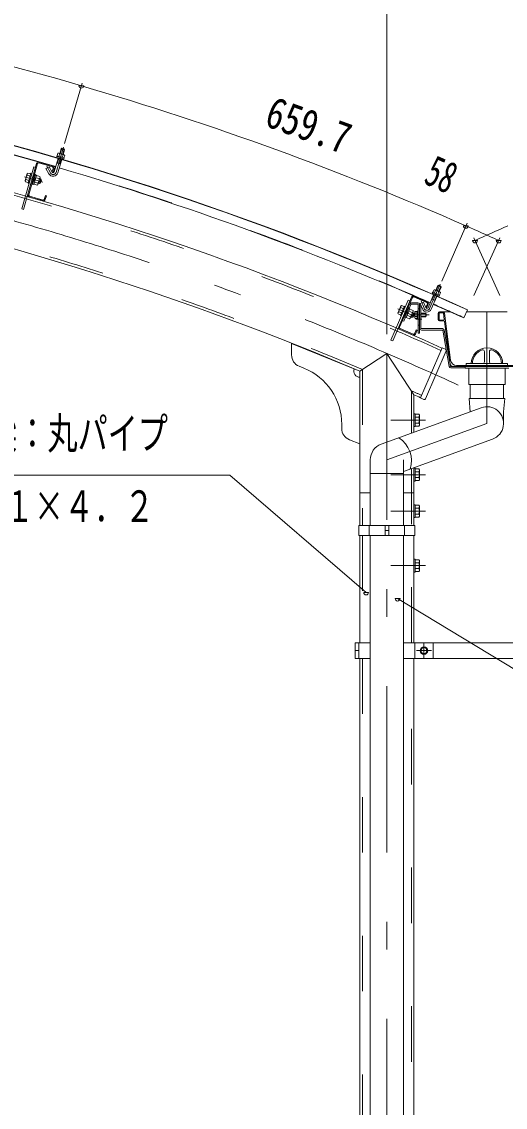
# Model space of a CAD drawing. Units: millimetres, scale not verified. Extents: x -31546 to 31551, y -14700 to 14700.
# Drawn here: x 18689 to 21482, y 5198 to 11462 of the extents above; entities that cross this region are included whole.
import ezdxf
from ezdxf.enums import TextEntityAlignment as Align

# ---------------------------------------------------------------- set-up
doc = ezdxf.new("R2010")
doc.units = ezdxf.units.MM
doc.header["$LTSCALE"] = 80
doc.linetypes.add('USER2', pattern=[10, 4, -6])
doc.linetypes.add('USER3', pattern=[24, 12, -5, 2, -5])
for name, color, linetype, lineweight in [('0-6_2-02BOLD', 7, 'Continuous', 18), ('0-7_2-12HIDDEN', 3, 'USER2', 18), ('0-8_2-22CENTER', 3, 'USER3', 18), ('0-9_2-42THIN', 4, 'Continuous', 18), ('0-A_2-52DIM', 3, 'Continuous', 18)]:
    doc.layers.add(name, color=color, linetype=linetype, lineweight=lineweight)
doc.styles.add('ＭＳ ゴシック', font='')
doc.styles.get('ＭＳ ゴシック').set_extended_font_data('MS Gothic')

msp = doc.modelspace()

# ---------------------------------------------------------------- linework, layer by layer
at = {"layer": '0-6_2-02BOLD'}
for p, q in [((18908.11, 10701.57), (18916.12, 10728.94)), ((18936.27, 10723.05), (18916.12, 10728.94)), ((18928.26, 10695.67), (18936.27, 10723.05)), ((18788.91, 10651.84), (18868.35, 10629.19)), ((18877.04, 10595.34), (18899.66, 10672.68)), ((18892.28, 10687.97), (18890.8, 10682.92)), ((18890.8, 10682.92), (18932.8, 10670.65)), ((18892.41, 10682.46), (18890.83, 10677.08)), ((18890.83, 10677.08), (18929.62, 10665.74)), ((18892.28, 10687.97), (18934.27, 10675.68)), ((18897.2, 10589.45), (18919.81, 10666.78)), ((18901.73, 10703.44), (18934.65, 10693.81)), ((18908, 10699.76), (18903.58, 10684.66)), ((18927.39, 10694.09), (18922.97, 10678.99)), ((18931.2, 10671.11), (18929.62, 10665.74)), ((18937.09, 10691.25), (18932.67, 10676.15)), ((18934.27, 10675.68), (18932.8, 10670.65)), ((18934.65, 10693.81), (18937.09, 10691.25)), ((18757.78, 10624.32), (18688.69, 10381.98)), ((18775.08, 10644.14), (18699.46, 10378.9)), ((18720.73, 10585.02), (18724.24, 10588.41)), ((18724.24, 10588.41), (18740.4, 10583.8)), ((18741.36, 10587.15), (18725.05, 10529.93)), ((18780.46, 10642.6), (18729.03, 10462.19)), ((18741.36, 10587.15), (18746.74, 10585.61)), ((18768.55, 10621.25), (18757.78, 10624.32)), ((18787.38, 10646.45), (18866.82, 10623.81)), ((18847.37, 10624.63), (18828.95, 10614.55)), ((18845.76, 10583.85), (18828.95, 10614.55)), ((18864.18, 10593.93), (18847.37, 10624.63)), ((18870.67, 10616.89), (18864.14, 10594)), ((18864.14, 10594), (18869.53, 10592.46)), ((18876.05, 10615.35), (18869.53, 10592.46)), ((18892.42, 10647.91), (18912.57, 10642.02)), ((18713.43, 10550.52), (18729.6, 10545.91)), ((18720.64, 10575.78), (18736.8, 10571.17)), ((18725.05, 10529.93), (18730.43, 10528.39)), ((18752.65, 10524.61), (18759.38, 10522.69)), ((18766.86, 10548.94), (18758.21, 10544.13)), ((18774.35, 10575.2), (18759.38, 10522.69)), ((18760.13, 10550.86), (18768.78, 10555.68)), ((18768.29, 10579.47), (18762.9, 10581.01)), ((18782.8, 10530.74), (18763.26, 10536.31)), ((18767.61, 10577.11), (18774.35, 10575.2)), ((18790, 10556), (18770.46, 10561.57)), ((18793.6, 10568.64), (18774.06, 10574.2)), ((18791.64, 10527.32), (18784.9, 10529.24)), ((18799.31, 10554.25), (18791.64, 10527.32)), ((18798.12, 10530.93), (18791.64, 10527.32)), ((18799.31, 10554.25), (18792.58, 10556.17)), ((18794.78, 10563.91), (18793.6, 10568.64)), ((18798.12, 10530.93), (18802.92, 10547.76)), ((18799.31, 10554.25), (18802.92, 10547.76)), ((18731.35, 10449.88), (18810.78, 10427.24)), ((18732.88, 10455.27), (18812.32, 10432.62)), ((18825.76, 10459.36), (18819.23, 10436.48)), ((18831.14, 10457.83), (18824.62, 10434.94)), ((18825.76, 10459.36), (18831.14, 10457.83)), ((18688.69, 10381.98), (18699.46, 10378.9)), ((21062.72, 9901.23), (21060.6, 9896.42)), ((21062.72, 9901.23), (21102.78, 9883.65)), ((21070.56, 9914.97), (21064.24, 9900.56)), ((21074.08, 9915.36), (21070.56, 9914.97)), ((21079.82, 9910.91), (21073.5, 9896.5)), ((21080.16, 9912.69), (21091.62, 9938.81)), ((21110.85, 9930.37), (21091.62, 9938.81)), ((21098.32, 9902.79), (21092, 9888.38)), ((20940.85, 9872.82), (20831.79, 9619.51)), ((20945.99, 9870.61), (20871.81, 9698.3)), ((20939.66, 9839.85), (20976.51, 9839.85)), ((20953.35, 9873.54), (21029.22, 9840.88)), ((20955.57, 9878.68), (21031.43, 9846.02)), ((21003.2, 9803.95), (20990.48, 9836.56)), ((21035.7, 9811.32), (21068.07, 9885.12)), ((21054.93, 9802.89), (21087.3, 9876.68)), ((21057.7, 9861.49), (21076.93, 9853.05)), ((21062.13, 9895.75), (21059.89, 9890.62)), ((21059.89, 9890.62), (21096.9, 9874.39)), ((21060.6, 9896.42), (21100.67, 9878.85)), ((21099.14, 9879.52), (21096.9, 9874.39)), ((21102.78, 9883.65), (21100.67, 9878.85)), ((20867.69, 9787.9), (20883.13, 9781.25)), ((20900.09, 9820.64), (20876.56, 9765.99)), ((20878.08, 9812.03), (20893.52, 9805.38)), ((20879.37, 9821.18), (20883.27, 9824.09)), ((20883.27, 9824.09), (20898.72, 9817.45)), ((20900.09, 9820.64), (20905.24, 9818.43)), ((20931.27, 9804.55), (20909.68, 9754.4)), ((20920.47, 9779.47), (20911.27, 9775.81)), ((20914.05, 9782.24), (20923.24, 9785.91)), ((20925.81, 9809.57), (20920.67, 9811.78)), ((20924.84, 9807.32), (20931.27, 9804.55)), ((20944.32, 9783.5), (20925.67, 9791.54)), ((20937.41, 9830.32), (20927.09, 9806.35)), ((20950.09, 9790.73), (20932.65, 9750.23)), ((20939.66, 9831.8), (20976.51, 9831.8)), ((20953.34, 9780.57), (20942.27, 9754.85)), ((20953.34, 9780.57), (20946.91, 9783.34)), ((20949.16, 9757.6), (20956.08, 9773.67)), ((20953.34, 9780.57), (20956.08, 9773.67)), ((20959.36, 9787), (20961.12, 9790.05)), ((20961.12, 9790.05), (20973.36, 9790.05)), ((20961.12, 9779.95), (20973.36, 9779.95)), ((20973.36, 9791.72), (20973.36, 9747.97)), ((20973.36, 9791.72), (20978.96, 9791.72)), ((20978.96, 9829.35), (20978.96, 9664.85)), ((20987.01, 9664.85), (20987.01, 9829.35)), ((20995.06, 9822.35), (20987.01, 9822.35)), ((20995.06, 9692.97), (20995.06, 9822.35)), ((21022.36, 9780.35), (20995.06, 9780.35)), ((21022.36, 9780.34), (21025.86, 9776.85)), ((21022.36, 9780.34), (21022.36, 9759.35)), ((21032.15, 9833.52), (21022.74, 9811.66)), ((21022.74, 9811.66), (21027.88, 9809.44)), ((21025.86, 9762.85), (21025.86, 9776.85)), ((21037.29, 9831.3), (21027.88, 9809.44)), ((21094.26, 9743.72), (21094.26, 9778.72)), ((21099.51, 9743.72), (21099.51, 9778.72)), ((21163.4, 9787.47), (21103.01, 9787.47)), ((21121.6, 9782.22), (21103.01, 9782.22)), ((21129.74, 9744.19), (21125.07, 9779.19)), ((21166.55, 9508.09), (21130.28, 9779.88)), ((21263.79, 9799.92), (21242.16, 9752.09)), ((21258.16, 9787.47), (21493.87, 9787.47)), ((20876.56, 9765.99), (20881.71, 9763.78)), ((20888.14, 9736.24), (20895.53, 9733.05)), ((20905.5, 9756.2), (20895.53, 9733.05)), ((20903.25, 9757.17), (20909.68, 9754.4)), ((20928.74, 9747.31), (20910.09, 9755.34)), ((20933.94, 9759.38), (20915.28, 9767.41)), ((20932.65, 9750.23), (20928.74, 9747.31)), ((20942.27, 9754.85), (20935.83, 9757.62)), ((20949.16, 9757.6), (20942.27, 9754.85)), ((20961.12, 9759.74), (20973.36, 9759.74)), ((20973.36, 9747.97), (20978.96, 9747.97)), ((21126.27, 9740.22), (21103.01, 9740.22)), ((21103.01, 9734.97), (21127.91, 9734.97)), ((21163.98, 9487.66), (21131.38, 9731.93)), ((20872.52, 9685.8), (20948.39, 9653.14)), ((20874.73, 9690.95), (20950.6, 9658.28)), ((20967.38, 9683.07), (20957.96, 9661.21)), ((20972.51, 9680.85), (20963.11, 9658.99)), ((20967.38, 9683.07), (20972.51, 9680.85)), ((20987.01, 9664.85), (20978.96, 9664.85)), ((20997.51, 9690.52), (21119.34, 9690.52)), ((20997.51, 9682.47), (21119.34, 9682.47)), ((21157.83, 9472.52), (21121.06, 9681.03)), ((21128.99, 9682.42), (21165.76, 9473.92)), ((20247.38, 9604.7), (20642.59, 9444.93)), ((20247.38, 9604.7), (20247.38, 9538.65)), ((20798.52, 9547.9), (20642.59, 9444.93)), ((20954.44, 9309.27), (20798.52, 9547.9)), ((21117.08, 9579.82), (20992.55, 9290.48)), ((21140.04, 9562.32), (21021.04, 9285.84)), ((21117.08, 9579.82), (21136.38, 9571.52)), ((21362.01, 9499.42), (21362.01, 9558.21)), ((21390.01, 9499.42), (21390.01, 9558.21)), ((20291.15, 9473.76), (20318.77, 9462.59)), ((21167.48, 9472.47), (21584.54, 9472.47)), ((21167.48, 9464.42), (21250.01, 9464.42)), ((21201.25, 9477.72), (21550.78, 9477.72)), ((21250.01, 9472.47), (21250.01, 9461.97)), ((21250.01, 9461.97), (21502.01, 9461.97)), ((21257.02, 9488.92), (21257.02, 9478.42)), ((21271.02, 9461.97), (21271.02, 9367.47)), ((21481.01, 9461.97), (21481.01, 9367.47)), ((20642.59, 9444.93), (20642.59, 8553.9)), ((21271.02, 9367.47), (21481.01, 9367.47)), ((21279.75, 9367.47), (21279.75, 9288.31)), ((21472.26, 9367.47), (21472.26, 9288.31)), ((20954.44, 9309.27), (20954.44, 9092.88)), ((20992.55, 9290.48), (21011.85, 9282.18)), ((21272.75, 9288.31), (21279.77, 9211.31)), ((21272.75, 9288.31), (21479.26, 9288.31)), ((21472.26, 9211.34), (21479.26, 9288.31)), ((20765.6, 9024.14), (21343.1, 9234.36)), ((21472.26, 9143.91), (21472.26, 9211.34)), ((20961.44, 9199.65), (20954.44, 9199.65)), ((20961.44, 9199.65), (20961.44, 9126.15)), ((20982.77, 9197.26), (20961.44, 9197.26)), ((20982.77, 9180.08), (20961.44, 9180.08)), ((20982.77, 9145.72), (20961.44, 9145.72)), ((20985.94, 9191.78), (20982.77, 9197.26)), ((20537.59, 9138.1), (20537.59, 9114.58)), ((20961.44, 9126.15), (20954.44, 9126.15)), ((20581.35, 9049.69), (20642.59, 9024.93)), ((20894.75, 8866.34), (21408.95, 9053.47)), ((20702.26, 8553.91), (20702.26, 8933.7)), ((20894.75, 8933.7), (20894.75, 8553.91)), ((20702.24, 8855.13), (20894.75, 8855.13)), ((20954.44, 8888.06), (20954.44, 8553.9)), ((20961.44, 8884.65), (20954.44, 8884.65)), ((20961.44, 8884.65), (20961.44, 8811.15)), ((20982.77, 8865.08), (20961.44, 8865.08)), ((20961.44, 8811.15), (20954.44, 8811.15)), ((20982.77, 8830.73), (20961.44, 8830.73)), ((20642.59, 8742.9), (20702.26, 8742.9)), ((20894.75, 8742.9), (20954.44, 8742.9)), ((20982.77, 8672.26), (20961.44, 8672.26)), ((20982.77, 8655.08), (20961.44, 8655.08)), ((20985.94, 8666.78), (20982.77, 8672.26)), ((20985.94, 8609.03), (20985.94, 8666.78)), ((20961.44, 8601.15), (20954.44, 8601.15)), ((20982.77, 8620.73), (20961.44, 8620.73)), ((20637, 8553.9), (20637, 8497.9)), ((20696.65, 8553.9), (20696.65, 8497.9)), ((20787.84, 8553.9), (20787.84, 8497.9)), ((20787.84, 8525.9), (20809.19, 8525.9)), ((20809.19, 8553.9), (20809.19, 8497.9)), ((20900.34, 8553.9), (20900.34, 8497.9)), ((20637, 8497.9), (20960.04, 8497.9)), ((20642.59, 8497.9), (20642.59, 7878.4)), ((20702.26, 8497.9), (20702.26, 2260.9)), ((20894.79, 2260.9), (20894.79, 8497.9)), ((20954.44, 7878.4), (20954.44, 8497.9)), ((20982.77, 8357.26), (20961.44, 8357.26)), ((20982.77, 8340.08), (20961.44, 8340.08)), ((20985.94, 8351.78), (20982.77, 8357.26)), ((20985.94, 8294.03), (20985.94, 8351.78)), ((20961.44, 8286.15), (20954.44, 8286.15)), ((20982.77, 8305.73), (20961.44, 8305.73)), ((20615.65, 7878.4), (20702.26, 7878.4)), ((20615.65, 7832.91), (20637, 7832.91)), ((20637, 7878.4), (20637, 7787.41)), ((22136.38, 7878.4), (20894.79, 7878.4)), ((20960.05, 7878.4), (20960.05, 7787.41)), ((20994.61, 7843.01), (21012.11, 7853.12)), ((20994.61, 7843.01), (20994.61, 7822.81)), ((21012.11, 7853.12), (21029.61, 7843.01)), ((21029.61, 7843.01), (21029.61, 7822.81)), ((21065.05, 7878.4), (21065.05, 7787.41)), ((20642.59, 7787.41), (20642.59, 2260.9)), ((20954.44, 2260.9), (20954.44, 7787.41))]:
    msp.add_line(p, q, dxfattribs=at)
for points in [[(18936.27, 10723.05), (18933.9, 10727.39), (18920.46, 10731.33), (18916.12, 10728.94)], [(18901.73, 10703.44), (18898.29, 10702.6), (18893.88, 10687.5)], [(18720.73, 10585.02), (18708.64, 10542.61), (18709.83, 10537.89), (18726, 10533.28)], [(18768.29, 10579.47), (18751.97, 10522.25), (18746.59, 10523.79)], [(18794.78, 10563.91), (18782.7, 10521.5), (18779.19, 10518.11), (18759.66, 10523.68)], [(21074.08, 9915.36), (21105.48, 9901.58), (21107.57, 9898.73), (21101.25, 9884.33)], [(21099.4, 9904.25), (21110.85, 9930.37), (21109.05, 9934.98), (21096.23, 9940.61), (21091.62, 9938.81)], [(20931.44, 9850.97), (20921.15, 9855.4), (20821.5, 9623.93), (20831.79, 9619.51)], [(21022.76, 9811.59), (21010.04, 9844.19), (20990.48, 9836.56)], [(20879.37, 9821.18), (20861.93, 9780.67), (20862.5, 9775.84), (20877.94, 9769.18)], [(20925.81, 9809.57), (20902.28, 9754.92), (20897.13, 9757.13)], [(20950.09, 9790.73), (20949.52, 9795.57), (20930.87, 9803.6)], [(20959.36, 9787), (20959.36, 9752.7), (20961.12, 9749.64), (20973.36, 9749.64)], [(21025.86, 9762.85), (21022.36, 9759.35), (20995.06, 9759.35)], [(21257.02, 9488.92), (21495.02, 9488.92), (21495.02, 9478.42)], [(20985.94, 9191.78), (20985.94, 9134.03), (20982.77, 9128.55), (20961.44, 9128.55)], [(20985.94, 8876.78), (20982.77, 8882.26), (20961.44, 8882.26)], [(20985.94, 8876.78), (20985.94, 8819.03), (20982.77, 8813.55), (20961.44, 8813.55)], [(20961.44, 8601.15), (20961.44, 8674.65), (20954.44, 8674.65)], [(20985.94, 8609.03), (20982.77, 8603.55), (20961.44, 8603.55)], [(20637, 8553.9), (20960.04, 8553.9), (20960.04, 8497.9)], [(20961.44, 8286.15), (20961.44, 8359.65), (20954.44, 8359.65)], [(20985.94, 8294.03), (20982.77, 8288.55), (20961.44, 8288.55)], [(20615.65, 7878.4), (20615.65, 7787.41), (20702.26, 7787.41)], [(22136.38, 7878.4), (22136.38, 7787.41), (20894.79, 7787.41)], [(20994.61, 7822.81), (21012.11, 7812.69), (21029.61, 7822.81)]]:
    msp.add_lwpolyline(points, dxfattribs=at)
for radius in [21.88, 17.15]:
    msp.add_circle((21012.11, 7832.91), radius, dxfattribs=at)
for centre, radius, start, end in [((13880.21, -6526.52), 17916.67, 65.66528, 89.30167), ((13880.21, -6526.52), 17918.42, 65.66528, 89.30167), ((13880.21, -6526.52), 17655.92, 65.80466, 88.854), ((13880.21, -6526.52), 17865.92, 73.73062, 81.04594), ((13880.21, -6526.52), 17344.08, 67.05199, 88.16655), ((18785.85, 10641.07), 11.2, 74.08865, 164.08865), ((18901.37, 10695.09), 8.11, 35.1655, 73.69695), ((18909.83, 10670.03), 29.79, 53.86781, 93.52827), ((18930.46, 10686.59), 8.11, 73.69695, 112.24318), ((18785.85, 10641.07), 5.6, 74.08865, 164.08865), ((18870.32, 10597.29), 28, 208.69695, 343.72301), ((18870.32, 10597.29), 7, 208.69695, 343.74908), ((18865.28, 10618.42), 5.6, 344.08865, 74.08865), ((18865.28, 10618.42), 11.2, 344.08865, 74.08865), ((13880.21, -6526.52), 17865.92, 66.34795, 73.66327), ((18718.97, 10542.11), 10.07, 123.36183, 164.08865), ((18749.9, 10553.78), 36.61, 143.06325, 185.11406), ((18729.77, 10580.01), 10.07, 164.08865, 204.81548), ((18753.53, 10552.74), 36.61, 323.06325, 5.11406), ((18773.66, 10526.51), 10.07, 344.08865, 24.81548), ((18784.46, 10564.41), 10.07, 303.36183, 344.08865), ((18734.41, 10460.66), 11.2, 164.08865, 254.08865), ((18734.41, 10460.66), 5.6, 164.08865, 254.08865), ((18813.85, 10438.01), 11.2, 254.08865, 344.08865), ((18813.85, 10438.01), 5.6, 254.08865, 344.08865), ((21072.64, 9907.13), 8.11, 27.78282, 66.31427), ((21077.81, 9881.19), 29.79, 46.48515, 86.1456), ((21100.4, 9894.96), 8.11, 66.31427, 104.8605), ((20939.66, 9829.35), 10.5, 90, 156.70663), ((20951.13, 9868.4), 11.2, 66.70598, 156.70598), ((20951.13, 9868.4), 5.6, 66.70598, 156.70598), ((20976.51, 9829.35), 10.5, 0, 90), ((21027, 9835.73), 5.6, 336.70598, 66.70598), ((21027, 9835.73), 11.2, 336.70598, 66.70598), ((20872.1, 9778.85), 10.07, 115.97916, 156.70598), ((20904.27, 9786.45), 36.61, 135.68057, 177.73138), ((20887.68, 9815.04), 10.07, 156.70598, 197.4328), ((20907.75, 9784.96), 36.61, 315.68057, 357.73138), ((20939.66, 9829.35), 2.45, 90, 156.7186), ((20939.91, 9792.55), 10.07, 295.97916, 336.70598), ((20989.14, 9769.85), 29.79, 160.16866, 199.8291), ((20967.47, 9785), 8.11, 180, 218.53142), ((20976.51, 9829.35), 2.45, 0, 90), ((21029.29, 9814.13), 28, 201.31427, 336.34033), ((21029.29, 9814.13), 7, 201.31427, 336.36641), ((13880.21, -6526.52), 17865.92, 65.66528, 66.28061), ((21103.01, 9778.72), 8.75, 90, 180), ((21103.01, 9778.72), 3.5, 90, 180), ((21121.6, 9778.72), 8.75, 7.60199, 90), ((21121.6, 9778.72), 3.5, 7.60419, 90), ((20924.33, 9756.36), 10.07, 336.70598, 17.4328), ((20967.46, 9754.69), 8.11, 141.45375, 180), ((21103.01, 9743.72), 8.75, 180, 270), ((21103.01, 9743.72), 3.5, 180, 270), ((21126.27, 9743.72), 3.5, 270, 7.60158), ((21127.91, 9731.47), 3.5, 7.60419, 90), ((20876.95, 9696.09), 11.2, 156.70598, 246.70598), ((20876.95, 9696.09), 5.6, 156.70598, 246.70598), ((20952.82, 9663.42), 11.2, 246.70598, 336.70598), ((20952.82, 9663.42), 5.6, 246.70598, 336.70598), ((20997.51, 9692.97), 10.5, 180, 270), ((20997.51, 9692.97), 2.45, 180, 270), ((21119.34, 9680.72), 9.8, 10.00009, 90), ((21119.34, 9680.72), 1.75, 10.00024, 90), ((20317.38, 9538.65), 70, 180, 247.98738), ((21133.6, 9565.09), 7, 336.71333, 66.71333), ((21376.01, 9488.92), 91, 0, 180), ((21376.01, 9488.92), 84, 109.47118, 180), ((21351.52, 9558.21), 10.5, 0, 109.47488), ((21400.51, 9558.21), 10.5, 70.52512, 180), ((21376.01, 9488.92), 84, 0, 70.52882), ((20187.59, 9138.1), 350, 0, 67.98738), ((21167.48, 9474.22), 9.8, 189.99997, 270), ((21181.33, 9489.97), 17.5, 187.60313, 270), ((21167.48, 9474.22), 1.75, 190.00024, 270), ((21201.25, 9512.72), 35, 187.60286, 270), ((21351.52, 9499.42), 10.5, 270, 0), ((21400.51, 9499.42), 10.5, 180, 270), ((20642.59, 9444.93), 35, 157.98738, 270), ((13880.21, -6526.52), 17344.08, 65.78831, 65.92853), ((21014.61, 9288.61), 7, 246.71333, 336.71333), ((21376.02, 9143.91), 96.25, 289.99896, 110.00061), ((20972.69, 9188.67), 13.24, 319.57169, 0), ((20937.71, 9162.9), 48.23, 339.1357, 20.8643), ((20972.7, 9137.13), 13.24, 0, 40.43115), ((20607.59, 9114.58), 70, 180, 247.98738), ((20798.52, 8933.7), 96.25, 110.0018, 180), ((20785.22, 8928.88), 154.95, 341.60916, 58.39587), ((20972.69, 8873.67), 13.24, 319.57169, 0), ((20937.71, 8847.9), 48.23, 339.1357, 20.8643), ((20972.7, 8822.14), 13.24, 0, 40.43115), ((20972.7, 8663.67), 13.24, 319.56883, 0), ((20937.71, 8637.9), 48.23, 339.13568, 20.86429), ((20972.69, 8612.13), 13.24, 0, 40.4283), ((20972.7, 8348.67), 13.24, 319.56883, 0), ((20937.71, 8322.9), 48.23, 339.13568, 20.86429), ((20972.69, 8297.14), 13.24, 0, 40.4283)]:
    msp.add_arc(centre, radius, start, end, dxfattribs=at)
at = {"layer": '0-7_2-12HIDDEN'}
for p, q in [((20987.01, 9804.85), (20978.96, 9804.85)), ((20987.01, 9710.35), (20978.96, 9710.35)), ((20657.29, 9454.66), (20657.29, 8553.9)), ((20939.74, 9331.92), (20939.74, 9087.53)), ((20939.74, 8882.72), (20939.74, 8553.9)), ((20657.29, 8497.9), (20657.29, 7878.4)), ((20939.74, 7878.4), (20939.74, 8497.9)), ((20657.29, 7787.41), (20657.29, 2260.9)), ((20939.74, 2260.9), (20939.74, 7787.41))]:
    msp.add_line(p, q, dxfattribs=at)
for radius, start, end in [(17641.22, 65.80389, 88.854), (17867.67, 73.73062, 81.04594), (17358.77, 67.01984, 88.21622), (17867.67, 66.34795, 73.66328), (17867.67, 65.66528, 66.28061), (17358.77, 65.78909, 66.00333)]:
    msp.add_arc((13880.21, -6526.52), radius, start, end, dxfattribs=at)
at = {"layer": '0-8_2-22CENTER'}
for p, q in [((18929.88, 10738.6), (18887.11, 10592.38)), ((18833.12, 10628.8), (18854.96, 10588.89)), ((18810.62, 10536.47), (18704.6, 10566.69)), ((21106.51, 9946.61), (21045.31, 9807.1)), ((20996.44, 9850.16), (21012.98, 9807.77)), ((20861, 9805.08), (20962.27, 9761.48)), ((21376.01, 9786.67), (21376.01, 9143.91)), ((21043.36, 9769.85), (20941.85, 9769.85)), ((21001.01, 9745.35), (20964.96, 9745.35)), ((20798.52, 9547.9), (20798.52, -1281.07)), ((21020.94, 9162.9), (20821.44, 9162.9)), ((20798.52, 8933.7), (21376.01, 9143.91)), ((21020.94, 8847.9), (20821.44, 8847.9)), ((21020.94, 8637.9), (20821.44, 8637.9)), ((21020.94, 8322.9), (20821.44, 8322.9)), ((20968.35, 7832.91), (21055.86, 7832.91)), ((21012.11, 7876.65), (21012.11, 7789.16))]:
    msp.add_line(p, q, dxfattribs=at)
for centre, radius, start, end in [((13880.21, -6526.52), 17500, 65.24121, 90), ((18870.32, 10597.29), 17.5, 208.69695, 343.69695), ((21029.29, 9814.13), 17.5, 201.31427, 336.31427)]:
    msp.add_arc(centre, radius, start, end, dxfattribs=at)
at = {"layer": '0-9_2-42THIN'}
for p, q in [((18910.8, 10700.78), (18919.59, 10730.85)), ((18925.57, 10696.46), (18934.37, 10726.52)), ((18909.89, 10642.8), (18917.13, 10667.57)), ((18911.21, 10637.36), (18909.89, 10642.8)), ((18785.86, 10532.61), (18795.96, 10529.73)), ((18791.62, 10552.8), (18801.72, 10549.92)), ((21082.73, 9911.56), (21095.31, 9940.24)), ((21096.83, 9905.38), (21109.41, 9934.06)), ((21074.37, 9854.18), (21084.74, 9877.81)), ((21074.99, 9848.61), (21074.37, 9854.18)), ((20945.52, 9780.12), (20955.17, 9775.97)), ((21024.45, 9778.25), (20995.06, 9778.25)), ((20937.22, 9760.83), (20946.86, 9756.68)), ((21024.45, 9761.45), (20995.06, 9761.45))]:
    msp.add_line(p, q, dxfattribs=at)
for points in [[(18891.05, 10643.26), (18895.1, 10647.13), (18902.35, 10671.89)], [(21055.75, 9857.05), (21060.27, 9860.37), (21070.64, 9883.99)]]:
    msp.add_lwpolyline(points, dxfattribs=at)
at = {"layer": '0-A_2-52DIM'}
for p, q in [((20798.52, 9657.93), (20798.52, 12365.45)), ((19037.88, 11107.86), (18935.64, 10758.29)), ((19047.25, 11092.03), (19019.25, 11092.03)), ((21114.75, 9965.4), (21261.06, 10298.93)), ((21268.44, 10283.83), (21240.44, 10283.83)), ((21300.87, 10214.25), (21450.94, 9882.4)), ((21451.17, 10214.25), (21301.09, 9882.4)), ((21321.66, 10199.23), (21293.66, 10199.23)), ((21458.37, 10199.23), (21430.37, 10199.23)), ((17931.12, 8845.48), (19891.11, 8845.48)), ((19891.11, 8845.48), (20678.07, 8167.82)), ((20692.07, 8167.82), (20664.07, 8167.82)), ((20873.97, 8133), (20845.97, 8133)), ((22691.37, 7026.09), (20859.97, 8133))]:
    msp.add_line(p, q, dxfattribs=at)
for centre, radius, start, end in [((13880.18, -6526.64), 18356.79, 73.69698, 81.07959), ((19033.25, 11092.03), 14, 180, 0), ((13880.23, -6526.48), 18356.62, 66.31429, 73.69698), ((21254.44, 10283.83), 14, 180, 0), ((13879.26, -6528.68), 18359.03, 65.66539, 66.31429), ((28872.77, -6528.68), 18359.03, 113.68571, 114.33461), ((21307.66, 10199.23), 14, 180, 0), ((21444.37, 10199.23), 14, 180, 0), ((20678.07, 8167.82), 14, 180, 0), ((20859.97, 8133), 14, 180, 0)]:
    msp.add_arc(centre, radius, start, end, dxfattribs=at)

# ---------------------------------------------------------------- texts
at = {"layer": '0-A_2-52DIM', "color": 7, "style": 'ＭＳ ゴシック'}
for s, rotation, width, p in [('659.7', 340.006, 0.8, (20063.99, 10813.38)), ('58', 335.989, 0.65, (20981.18, 10482.18))]:
    msp.add_text(s, height=182.3, rotation=rotation, dxfattribs=dict(at, width=width)).set_placement(p, align=Align.BOTTOM_LEFT)
at = {"layer": '0-A_2-52DIM', "color": 7, "style": 'ＭＳ ゴシック', "width": 0.7}
for s, p in [('柱・梁：丸パイプ', (18141.12, 8940.36)), ('φ８９．１×４．２', (17931.12, 8520.35))]:
    msp.add_text(s, height=182.3, dxfattribs=at).set_placement(p, align=Align.BOTTOM_LEFT)

doc.saveas('drawing.dxf')
